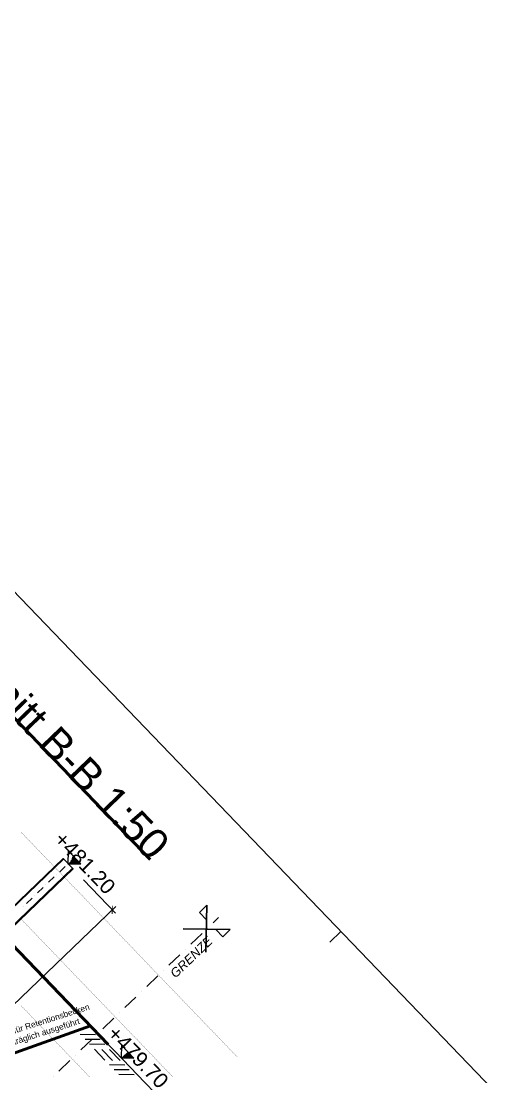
# Model space of a CAD drawing. Header units: metres. Extents: x 2687650.8 to 2687727.1, y 1234407.3 to 1234484.3.
# Drawn here: x 2687692.12 to 2687699.82, y 1234466.7 to 1234484.25 of the extents above; entities that cross this region are included whole.
import ezdxf

# ---------------------------------------------------------------- set-up
doc = ezdxf.new("R2010")
doc.units = ezdxf.units.M
for name, color, linetype in [('PDF_0', 7, 'Continuous'), ('PDF_A__BEMH', 7, 'Continuous'), ('PDF_A__BEML', 7, 'Continuous'), ('PDF_A__RAND', 7, 'Continuous'), ('PDF_E_BETON', 7, 'Continuous'), ('PDF_E_Text', 7, 'Continuous'), ('PDF_Ebene 2', 7, 'Continuous'), ('PDF_Text', 7, 'Continuous')]:
    doc.layers.add(name, color=color, linetype=linetype)
doc.layers.add('PDF__Parzellengrenze', color=7, linetype='Continuous', true_color=0x7f7f7f)
doc.layers.add('PDF_E_Schnitte_1_50', color=7, linetype='Continuous', true_color=0x7f7f7f)
doc.styles.add('PDF Arial', font='arial.ttf')
doc.styles.add('PDF Arial Italic', font='')
doc.styles.get('PDF Arial Italic').set_extended_font_data('Arial', italic=True)

# ---------------------------------------------------------------- blocks, each defined once
blk = doc.blocks.new('A$C1c84ec86')
at = {"layer": 'PDF_0', "transparency": 33554559}
blk.add_hatch(color=256, dxfattribs=at).paths.add_polyline_path([(1815.1, 4200.8), (1816.1, 4201.9), (1806.2, 4211.8), (1805.1, 4210.8)])
at = {"layer": 'PDF__Parzellengrenze', "lineweight": 18}
for points in [[(1931.3, 4307.9), (1914.3, 4307.9), (1914.3, 4324.8), (1969.6, 4269.6), (1914.3, 4324.8), (1914.3, 4307.9)], [(1970.4, 4324.8), (1915.2, 4269.6)], [(1953.7, 4307.9), (1970.4, 4307.9)]]:
    blk.add_lwpolyline(points, close=True, dxfattribs=at)
for points in [[(1942.5, 4311.9), (1942.5, 4324.8)], [(1970.4, 4324.8), (1970.4, 4307.9)], [(1942.5, 4299.2), (1942.5, 4299.2)], [(1942.5, 4261.1), (1942.5, 4286.5)], [(1942.5, 4248.4), (1942.5, 4248.4)], [(1942.5, 4210.3), (1942.5, 4235.7)], [(1942.5, 4197.6), (1942.5, 4197.6)], [(1942.5, 4159.5), (1942.5, 4184.9)], [(1942.5, 4146.8), (1942.5, 4146.8)], [(1942.5, 4108.7), (1942.5, 4134.1)], [(1942.5, 4096), (1942.5, 4096)], [(1942.5, 4057.9), (1942.5, 4083.3)], [(1942.5, 4045.2), (1942.5, 4045.2)], [(1942.5, 4007.1), (1942.5, 4032.5)], [(1942.5, 3994.4), (1942.5, 3994.4)], [(1942.5, 3956.3), (1942.5, 3981.7)], [(1942.5, 3943.6), (1942.5, 3943.6)]]:
    blk.add_lwpolyline(points, dxfattribs=at)
at = {"layer": 'PDF_A__BEMH', "lineweight": 20}
for points in [[(1704.4, 4206.3), (1719.4, 4221.3), (1689.3, 4221.3)], [(1998.6, 4046.3), (2013.4, 4061.3), (1983.6, 4061.3)]]:
    blk.add_lwpolyline(points, close=True, dxfattribs=at)
at = {"layer": 'PDF_A__BEMH', "transparency": 33554559}
for points in [[(1704.4, 4206.3), (1704.4, 4221.3), (1719.4, 4221.3)], [(1998.6, 4046.3), (1998.6, 4061.3), (2013.4, 4061.3)]]:
    blk.add_solid(points, dxfattribs=at)
at = {"layer": 'PDF_A__BEML', "lineweight": 25}
for points in [[(1810.6, 3558.8), (1810.6, 4214.4)], [(1741.4, 4206.3), (1818.7, 4206.3)]]:
    blk.add_lwpolyline(points, dxfattribs=at)
at = {"layer": 'PDF_A__RAND', "lineweight": 25}
for points in [[(6283, 4455), (6300.2, 4455), (0, 4455), (0, 0), (6300.2, 0), (6300.2, 4455), (6300.2, 4430)], [(2100.2, 4430), (2100.2, 4455)]]:
    blk.add_lwpolyline(points, dxfattribs=at)
at = {"layer": 'PDF_E_BETON', "lineweight": 50}
blk.add_lwpolyline([(1720.2, 3792.1), (1810.2, 3792.1), (1924.7, 4046.3)], dxfattribs=at)
at = {"layer": 'PDF_E_Schnitte_1_50', "color": 7, "lineweight": 20}
for points in [[(1704.4, 4212.5), (1704.4, 4221.3)], [(1704.4, 4206.1), (1704.4, 4206.1)], [(1704.4, 4187.1), (1704.4, 4199.8)], [(1704.4, 4180.7), (1704.4, 4180.7)], [(1704.4, 4161.7), (1704.4, 4174.4)], [(1704.4, 4155.3), (1704.4, 4155.3)], [(1704.4, 4136.3), (1704.4, 4149)], [(1704.4, 4129.9), (1704.4, 4129.9)], [(1704.4, 4110.9), (1704.4, 4123.6)], [(1704.4, 4104.5), (1704.4, 4104.5)]]:
    blk.add_lwpolyline(points, dxfattribs=at)
at = {"layer": 'PDF_E_Schnitte_1_50', "color": 160, "lineweight": 25, "true_color": 0x3333ff}
for points in [[(1692.5, 3316.7), (1692.5, 4206.3), (1716.4, 4206.3), (1716.4, 3316.7)], [(1694, 3316.7), (1694, 4206.3)], [(1715, 4206.3), (1715, 3316.7)]]:
    blk.add_lwpolyline(points, dxfattribs=at)
at = {"layer": 'PDF_E_Schnitte_1_50', "color": 7, "lineweight": 50}
blk.add_lwpolyline([(1716.4, 3332.3), (1716.4, 4046.3), (1967.3, 4046.3)], dxfattribs=at)
at = {"layer": 'PDF_E_Schnitte_1_50', "lineweight": 18}
for points in [[(1941.2, 4042.1), (1923.2, 4024.1)], [(1924.7, 4046.3), (1949.9, 4046.3), (1984.8, 4046.3), (2019.8, 4046.3), (2054.9, 4046.3), (2079.9, 4046.3)], [(1952.2, 4042.1), (1934.7, 4024.1)], [(1963.7, 4042.1), (1945.5, 4024.1)], [(1975.1, 4042.1), (2000.5, 4042.1)], [(2011.3, 4042.1), (1993.3, 4024.1)], [(2022.1, 4042.1), (2004.7, 4024.1)], [(2033.7, 4042.1), (2015.5, 4024.1)], [(1957.1, 4024.1), (1982.3, 4024.1)], [(1966, 4033), (1991.4, 4033)]]:
    blk.add_lwpolyline(points, dxfattribs=at)
at = {"layer": 'PDF_E_Text', "lineweight": 50}
blk.add_lwpolyline([(1295.6, 4309.6), (1794.1, 4309.6)], dxfattribs=at)
at = {"layer": 'PDF_Ebene 2', "lineweight": 20}
for points in [[(1612.7, 4186.4), (1612.7, 4186.4)], [(1613.8, 4186.4), (1613.8, 4186.4)], [(1614.6, 4186.4), (1614.6, 4186.4)], [(1615.7, 4186.4), (1615.7, 4186.4)], [(1616.7, 4186.4), (1616.7, 4186.4)], [(1617.6, 4186.4), (1617.6, 4186.4)], [(1618.6, 4186.4), (1618.6, 4186.4)], [(1619.7, 4186.4), (1619.7, 4186.4)], [(1620.8, 4186.4), (1620.8, 4186.4)], [(1621.6, 4186.4), (1621.6, 4186.4)], [(1622.7, 4186.4), (1622.7, 4186.4)], [(1623.7, 4186.4), (1623.7, 4186.4)], [(1624.8, 4186.4), (1624.8, 4186.4)], [(1625.6, 4186.4), (1625.6, 4186.4)], [(1626.7, 4186.4), (1626.7, 4186.4)], [(1627.7, 4186.4), (1627.7, 4186.4)], [(1628.6, 4186.4), (1628.6, 4186.4)], [(1629.7, 4186.4), (1629.7, 4186.4)], [(1630.7, 4186.4), (1630.7, 4186.4)], [(1631.8, 4186.4), (1631.8, 4186.4)], [(1632.6, 4186.4), (1632.6, 4186.4)], [(1633.7, 4186.4), (1633.7, 4186.4)], [(1634.7, 4186.4), (1634.7, 4186.4)], [(1635.8, 4186.4), (1635.8, 4186.4)], [(1636.6, 4186.4), (1636.6, 4186.4)], [(1637.7, 4186.4), (1637.7, 4186.4)], [(1638.8, 4186.4), (1638.8, 4186.4)], [(1639.6, 4186.4), (1639.6, 4186.4)], [(1640.7, 4186.4), (1640.7, 4186.4)], [(1641.7, 4186.4), (1641.7, 4186.4)], [(1642.8, 4186.4), (1642.8, 4186.4)], [(1643.6, 4186.4), (1643.6, 4186.4)], [(1644.7, 4186.4), (1644.7, 4186.4)], [(1645.7, 4186.4), (1645.7, 4186.4)], [(1646.6, 4186.4), (1646.6, 4186.4)], [(1647.6, 4186.4), (1647.6, 4186.4)], [(1648.7, 4186.4), (1648.7, 4186.4)], [(1649.8, 4186.4), (1649.8, 4186.4)], [(1650.6, 4186.4), (1650.6, 4186.4)], [(1651.7, 4186.4), (1651.7, 4186.4)], [(1652.7, 4186.4), (1652.7, 4186.4)], [(1653.8, 4186.4), (1653.8, 4186.4)], [(1654.6, 4186.4), (1654.6, 4186.4)], [(1655.7, 4186.4), (1655.7, 4186.4)], [(1656.7, 4186.4), (1656.7, 4186.4)], [(1657.6, 4186.4), (1657.6, 4186.4)], [(1658.6, 4186.4), (1658.6, 4186.4)], [(1659.7, 4186.4), (1659.7, 4186.4)], [(1660.8, 4186.4), (1660.8, 4186.4)], [(1661.6, 4186.4), (1661.6, 4186.4)], [(1662.7, 4186.4), (1662.7, 4186.4)], [(1663.7, 4186.4), (1663.7, 4186.4)], [(1664.8, 4186.4), (1664.8, 4186.4)], [(1665.6, 4186.4), (1665.6, 4186.4)], [(1666.7, 4186.4), (1666.7, 4186.4)], [(1667.8, 4186.4), (1667.8, 4186.4)], [(1668.6, 4186.4), (1668.6, 4186.4)], [(1669.7, 4186.4), (1669.7, 4186.4)], [(1670.7, 4186.4), (1670.7, 4186.4)], [(1671.8, 4186.4), (1671.8, 4186.4)], [(1672.6, 4186.4), (1672.6, 4186.4)], [(1673.7, 4186.4), (1673.7, 4186.4)], [(1674.7, 4186.4), (1674.7, 4186.4)], [(1675.6, 4186.4), (1675.6, 4186.4)], [(1676.6, 4186.4), (1676.6, 4186.4)], [(1677.7, 4186.4), (1677.7, 4186.4)], [(1678.8, 4186.4), (1678.8, 4186.4)], [(1679.6, 4186.4), (1679.6, 4186.4)], [(1680.7, 4186.4), (1680.7, 4186.4)], [(1681.7, 4186.4), (1681.7, 4186.4)], [(1682.8, 4186.4), (1682.8, 4186.4)], [(1683.6, 4186.4), (1683.6, 4186.4)], [(1684.7, 4186.4), (1684.7, 4186.4)], [(1685.7, 4186.4), (1685.7, 4186.4)], [(1686.6, 4186.4), (1686.6, 4186.4)], [(1687.6, 4186.4), (1687.6, 4186.4)], [(1688.7, 4186.4), (1688.7, 4186.4)], [(1689.8, 4186.4), (1689.8, 4186.4)], [(1690.6, 4186.4), (1690.6, 4186.4)], [(1691.7, 4186.4), (1691.7, 4186.4)], [(1692.7, 4186.4), (1692.7, 4186.4)], [(1693.8, 4186.4), (1693.8, 4186.4)], [(1694.6, 4186.4), (1694.6, 4186.4)], [(1695.7, 4186.4), (1695.7, 4186.4)], [(1696.7, 4186.4), (1696.7, 4186.4)], [(1697.6, 4186.4), (1697.6, 4186.4)], [(1698.7, 4186.4), (1698.7, 4186.4)], [(1699.7, 4186.4), (1699.7, 4186.4)], [(1700.8, 4186.4), (1700.8, 4186.4)], [(1701.6, 4186.4), (1701.6, 4186.4)], [(1702.7, 4186.4), (1702.7, 4186.4)], [(1703.7, 4186.4), (1703.7, 4186.4)], [(1704.8, 4186.4), (1704.8, 4186.4)], [(1705.6, 4186.4), (1705.6, 4186.4)], [(1706.7, 4186.4), (1706.7, 4186.4)], [(1707.8, 4186.4), (1707.8, 4186.4)], [(1708.6, 4186.4), (1708.6, 4186.4)], [(1709.7, 4186.4), (1709.7, 4186.4)], [(1710.7, 4186.4), (1710.7, 4186.4)], [(1711.8, 4186.4), (1711.8, 4186.4)], [(1712.6, 4186.4), (1712.6, 4186.4)], [(1713.7, 4186.4), (1713.7, 4186.4)], [(1714.7, 4186.4), (1714.7, 4186.4)], [(1715.6, 4186.4), (1715.6, 4186.4)], [(1716.6, 4186.4), (1716.6, 4186.4)], [(1717.7, 4186.4), (1717.7, 4186.4)], [(1718.8, 4186.4), (1718.8, 4186.4)], [(1719.6, 4186.4), (1719.6, 4186.4)], [(1720.7, 4186.4), (1720.7, 4186.4)], [(1721.7, 4186.4), (1721.7, 4186.4)], [(1722.8, 4186.4), (1722.8, 4186.4)], [(1723.6, 4186.4), (1723.6, 4186.4)], [(1724.7, 4186.4), (1724.7, 4186.4)], [(1725.7, 4186.4), (1725.7, 4186.4)], [(1726.6, 4186.4), (1726.6, 4186.4)], [(1727.7, 4186.4), (1727.7, 4186.4)], [(1728.7, 4186.4), (1728.7, 4186.4)], [(1729.8, 4186.4), (1729.8, 4186.4)], [(1730.6, 4186.4), (1730.6, 4186.4)], [(1731.7, 4186.4), (1731.7, 4186.4)], [(1732.7, 4186.4), (1732.7, 4186.4)], [(1733.8, 4186.4), (1733.8, 4186.4)], [(1734.6, 4186.4), (1734.6, 4186.4)], [(1735.7, 4186.4), (1735.7, 4186.4)], [(1736.8, 4186.4), (1736.8, 4186.4)], [(1737.6, 4186.4), (1737.6, 4186.4)], [(1738.7, 4186.4), (1738.7, 4186.4)], [(1739.7, 4186.4), (1739.7, 4186.4)], [(1740.8, 4186.4), (1740.8, 4186.4)], [(1741.6, 4186.4), (1741.6, 4186.4)], [(1742.7, 4186.4), (1742.7, 4186.4)], [(1743.7, 4186.4), (1743.7, 4186.4)], [(1744.6, 4186.4), (1744.6, 4186.4)], [(1745.6, 4186.4), (1745.6, 4186.4)], [(1746.7, 4186.4), (1746.7, 4186.4)], [(1747.8, 4186.4), (1747.8, 4186.4)], [(1748.6, 4186.4), (1748.6, 4186.4)], [(1749.7, 4186.4), (1749.7, 4186.4)], [(1750.7, 4186.4), (1750.7, 4186.4)], [(1751.8, 4186.4), (1751.8, 4186.4)], [(1752.6, 4186.4), (1752.6, 4186.4)], [(1753.7, 4186.4), (1753.7, 4186.4)], [(1754.7, 4186.4), (1754.7, 4186.4)], [(1755.6, 4186.4), (1755.6, 4186.4)], [(1756.7, 4186.4), (1756.7, 4186.4)], [(1757.7, 4186.4), (1757.7, 4186.4)], [(1758.8, 4186.4), (1758.8, 4186.4)], [(1759.6, 4186.4), (1759.6, 4186.4)], [(1760.7, 4186.4), (1760.7, 4186.4)], [(1761.7, 4186.4), (1761.7, 4186.4)], [(1762.8, 4186.4), (1762.8, 4186.4)], [(1763.6, 4186.4), (1763.6, 4186.4)], [(1764.7, 4186.4), (1764.7, 4186.4)], [(1765.8, 4186.4), (1765.8, 4186.4)], [(1766.6, 4186.4), (1766.6, 4186.4)], [(1767.7, 4186.4), (1767.7, 4186.4)], [(1768.7, 4186.4), (1768.7, 4186.4)], [(1769.8, 4186.4), (1769.8, 4186.4)], [(1770.6, 4186.4), (1770.6, 4186.4)], [(1771.7, 4186.4), (1771.7, 4186.4)], [(1772.7, 4186.4), (1772.7, 4186.4)], [(1773.6, 4186.4), (1773.6, 4186.4)], [(1774.6, 4186.4), (1774.6, 4186.4)], [(1775.7, 4186.4), (1775.7, 4186.4)], [(1776.8, 4186.4), (1776.8, 4186.4)], [(1777.6, 4186.4), (1777.6, 4186.4)], [(1778.7, 4186.4), (1778.7, 4186.4)], [(1779.7, 4186.4), (1779.7, 4186.4)], [(1780.8, 4186.4), (1780.8, 4186.4)], [(1781.6, 4186.4), (1781.6, 4186.4)], [(1782.7, 4186.4), (1782.7, 4186.4)], [(1783.7, 4186.4), (1783.7, 4186.4)], [(1784.6, 4186.4), (1784.6, 4186.4)], [(1785.7, 4186.4), (1785.7, 4186.4)], [(1786.7, 4186.4), (1786.7, 4186.4)], [(1787.8, 4186.4), (1787.8, 4186.4)], [(1788.6, 4186.4), (1788.6, 4186.4)], [(1789.7, 4186.4), (1789.7, 4186.4)], [(1790.7, 4186.4), (1790.7, 4186.4)], [(1791.8, 4186.4), (1791.8, 4186.4)], [(1792.6, 4186.4), (1792.6, 4186.4)], [(1793.7, 4186.4), (1793.7, 4186.4)], [(1794.8, 4186.4), (1794.8, 4186.4)], [(1795.6, 4186.4), (1795.6, 4186.4)], [(1796.7, 4186.4), (1796.7, 4186.4)], [(1797.7, 4186.4), (1797.7, 4186.4)], [(1798.8, 4186.4), (1798.8, 4186.4)], [(1799.6, 4186.4), (1799.6, 4186.4)], [(1800.7, 4186.4), (1800.7, 4186.4)], [(1801.7, 4186.4), (1801.7, 4186.4)], [(1802.8, 4186.4), (1802.8, 4186.4)], [(1803.6, 4186.4), (1803.6, 4186.4)], [(1804.7, 4186.4), (1804.7, 4186.4)], [(1805.8, 4186.4), (1805.8, 4186.4)], [(1806.6, 4186.4), (1806.6, 4186.4)], [(1807.7, 4186.4), (1807.7, 4186.4)], [(1808.7, 4186.4), (1808.7, 4186.4)], [(1809.8, 4186.4), (1809.8, 4186.4)], [(1810.6, 4186.4), (1810.6, 4186.4)], [(1811.7, 4186.4), (1811.7, 4186.4)], [(1812.7, 4186.4), (1812.7, 4186.4)], [(1813.6, 4186.4), (1813.6, 4186.4)], [(1814.7, 4186.4), (1814.7, 4186.4)], [(1815.7, 4186.4), (1815.7, 4186.4)], [(1816.8, 4186.4), (1816.8, 4186.4)], [(1817.6, 4186.4), (1817.6, 4186.4)], [(1818.7, 4186.4), (1818.7, 4186.4)], [(1819.7, 4186.4), (1819.7, 4186.4)], [(1820.8, 4186.4), (1820.8, 4186.4)], [(1821.6, 4186.4), (1821.6, 4186.4)], [(1822.7, 4186.4), (1822.7, 4186.4)], [(1823.8, 4186.4), (1823.8, 4186.4)], [(1824.6, 4186.4), (1824.6, 4186.4)], [(1825.7, 4186.4), (1825.7, 4186.4)], [(1826.7, 4186.4), (1826.7, 4186.4)], [(1827.8, 4186.4), (1827.8, 4186.4)], [(1828.6, 4186.4), (1828.6, 4186.4)], [(1829.7, 4186.4), (1829.7, 4186.4)], [(1830.7, 4186.4), (1830.7, 4186.4)], [(1831.8, 4186.4), (1831.8, 4186.4)], [(1832.6, 4186.4), (1832.6, 4186.4)], [(1833.7, 4186.4), (1833.7, 4186.4)], [(1834.8, 4186.4), (1834.8, 4186.4)], [(1835.6, 4186.4), (1835.6, 4186.4)], [(1836.7, 4186.4), (1836.7, 4186.4)], [(1837.7, 4186.4), (1837.7, 4186.4)], [(1838.8, 4186.4), (1838.8, 4186.4)], [(1839.6, 4186.4), (1839.6, 4186.4)], [(1840.7, 4186.4), (1840.7, 4186.4)], [(1841.7, 4186.4), (1841.7, 4186.4)], [(1842.6, 4186.4), (1842.6, 4186.4)], [(1843.6, 4186.4), (1843.6, 4186.4)], [(1844.7, 4186.4), (1844.7, 4186.4)], [(1845.8, 4186.4), (1845.8, 4186.4)], [(1846.6, 4186.4), (1846.6, 4186.4)], [(1847.7, 4186.4), (1847.7, 4186.4)], [(1848.7, 4186.4), (1848.7, 4186.4)], [(1849.8, 4186.4), (1849.8, 4186.4)], [(1850.6, 4186.4), (1850.6, 4186.4)], [(1851.7, 4186.4), (1851.7, 4186.4)], [(1852.8, 4186.4), (1852.8, 4186.4)], [(1853.6, 4186.4), (1853.6, 4186.4)], [(1854.7, 4186.4), (1854.7, 4186.4)], [(1855.7, 4186.4), (1855.7, 4186.4)], [(1856.8, 4186.4), (1856.8, 4186.4)], [(1857.6, 4186.4), (1857.6, 4186.4)], [(1858.7, 4186.4), (1858.7, 4186.4)], [(1859.7, 4186.4), (1859.7, 4186.4)], [(1860.8, 4186.4), (1860.8, 4186.4)], [(1861.6, 4186.4), (1861.6, 4186.4)], [(1862.7, 4186.4), (1862.7, 4186.4)], [(1863.8, 4186.4), (1863.8, 4186.4)], [(1864.6, 4186.4), (1864.6, 4186.4)], [(1865.7, 4186.4), (1865.7, 4186.4)], [(1866.7, 4186.4), (1866.7, 4186.4)], [(1867.8, 4186.4), (1867.8, 4186.4)], [(1868.6, 4186.4), (1868.6, 4186.4)], [(1869.7, 4186.4), (1869.7, 4186.4)], [(1870.7, 4186.4), (1870.7, 4186.4)], [(1871.8, 4186.4), (1871.8, 4186.4)], [(1872.6, 4186.4), (1872.6, 4186.4)], [(1873.7, 4186.4), (1873.7, 4186.4)], [(1874.8, 4186.4), (1874.8, 4186.4)], [(1875.6, 4186.4), (1875.6, 4186.4)], [(1876.7, 4186.4), (1876.7, 4186.4)], [(1877.7, 4186.4), (1877.7, 4186.4)], [(1878.8, 4186.4), (1878.8, 4186.4)], [(1879.6, 4186.4), (1879.6, 4186.4)], [(1880.7, 4186.4), (1880.7, 4186.4)], [(1881.7, 4186.4), (1881.7, 4186.4)], [(1882.6, 4186.4), (1882.6, 4186.4)], [(1883.7, 4186.4), (1883.7, 4186.4)], [(1884.7, 4186.4), (1884.7, 4186.4)], [(1885.8, 4186.4), (1885.8, 4186.4)], [(1886.6, 4186.4), (1886.6, 4186.4)], [(1887.7, 4186.4), (1887.7, 4186.4)], [(1888.7, 4186.4), (1888.7, 4186.4)], [(1889.8, 4186.4), (1889.8, 4186.4)], [(1890.6, 4186.4), (1890.6, 4186.4)], [(1891.7, 4186.4), (1891.7, 4186.4)], [(1892.8, 4186.4), (1892.8, 4186.4)], [(1893.6, 4186.4), (1893.6, 4186.4)], [(1894.7, 4186.4), (1894.7, 4186.4)], [(1895.7, 4186.4), (1895.7, 4186.4)], [(1896.8, 4186.4), (1896.8, 4186.4)], [(1897.6, 4186.4), (1897.6, 4186.4)], [(1898.7, 4186.4), (1898.7, 4186.4)], [(1899.7, 4186.4), (1899.7, 4186.4)], [(1900.8, 4186.4), (1900.8, 4186.4)], [(1901.6, 4186.4), (1901.6, 4186.4)], [(1902.7, 4186.4), (1902.7, 4186.4)], [(1903.8, 4186.4), (1903.8, 4186.4)], [(1904.6, 4186.4), (1904.6, 4186.4)], [(1905.7, 4186.4), (1905.7, 4186.4)], [(1906.7, 4186.4), (1906.7, 4186.4)], [(1907.8, 4186.4), (1907.8, 4186.4)], [(1908.6, 4186.4), (1908.6, 4186.4)], [(1909.7, 4186.4), (1909.7, 4186.4)], [(1910.7, 4186.4), (1910.7, 4186.4)], [(1911.6, 4186.4), (1911.6, 4186.4)], [(1912.7, 4186.4), (1912.7, 4186.4)], [(1913.7, 4186.4), (1913.7, 4186.4)], [(1914.8, 4186.4), (1914.8, 4186.4)], [(1915.6, 4186.4), (1915.6, 4186.4)], [(1916.7, 4186.4), (1916.7, 4186.4)], [(1917.7, 4186.4), (1917.7, 4186.4)], [(1918.8, 4186.4), (1918.8, 4186.4)], [(1919.6, 4186.4), (1919.6, 4186.4)], [(1920.7, 4186.4), (1920.7, 4186.4)], [(1921.8, 4186.4), (1921.8, 4186.4)], [(1922.6, 4186.4), (1922.6, 4186.4)], [(1923.7, 4186.4), (1923.7, 4186.4)], [(1924.7, 4186.4), (1924.7, 4186.4)], [(1925.8, 4186.4), (1925.8, 4186.4)], [(1926.6, 4186.4), (1926.6, 4186.4)], [(1927.7, 4186.4), (1927.7, 4186.4)], [(1928.7, 4186.4), (1928.7, 4186.4)], [(1929.8, 4186.4), (1929.8, 4186.4)], [(1930.6, 4186.4), (1930.6, 4186.4)], [(1931.7, 4186.4), (1931.7, 4186.4)], [(1932.8, 4186.4), (1932.8, 4186.4)], [(1933.6, 4186.4), (1933.6, 4186.4)], [(1934.7, 4186.4), (1934.7, 4186.4)], [(1935.7, 4186.4), (1935.7, 4186.4)], [(1936.8, 4186.4), (1936.8, 4186.4)], [(1937.6, 4186.4), (1937.6, 4186.4)], [(1938.7, 4186.4), (1938.7, 4186.4)], [(1939.7, 4186.4), (1939.7, 4186.4)], [(1940.6, 4186.4), (1940.6, 4186.4)], [(1941.7, 4186.4), (1941.7, 4186.4)], [(1942.7, 4186.4), (1942.7, 4186.4)], [(1943.8, 4186.4), (1943.8, 4186.4)], [(1944.6, 4186.4), (1944.6, 4186.4)], [(1945.7, 4186.4), (1945.7, 4186.4)], [(1946.7, 4186.4), (1946.7, 4186.4)], [(1947.8, 4186.4), (1947.8, 4186.4)], [(1948.6, 4186.4), (1948.6, 4186.4)], [(1949.7, 4186.4), (1949.7, 4186.4)], [(1950.8, 4186.4), (1950.8, 4186.4)], [(1951.6, 4186.4), (1951.6, 4186.4)], [(1952.7, 4186.4), (1952.7, 4186.4)], [(1953.7, 4186.4), (1953.7, 4186.4)], [(1954.8, 4186.4), (1954.8, 4186.4)], [(1955.6, 4186.4), (1955.6, 4186.4)], [(1956.7, 4186.4), (1956.7, 4186.4)], [(1957.7, 4186.4), (1957.7, 4186.4)], [(1958.8, 4186.4), (1958.8, 4186.4)], [(1959.6, 4186.4), (1959.6, 4186.4)], [(1960.7, 4186.4), (1960.7, 4186.4)], [(1961.8, 4186.4), (1961.8, 4186.4)], [(1962.6, 4186.4), (1962.6, 4186.4)], [(1963.7, 4186.4), (1963.7, 4186.4)], [(1964.7, 4186.4), (1964.7, 4186.4)], [(1965.8, 4186.4), (1965.8, 4186.4)], [(1966.6, 4186.4), (1966.6, 4186.4)], [(1967.7, 4186.4), (1967.7, 4186.4)], [(1968.7, 4186.4), (1968.7, 4186.4)], [(1969.8, 4186.4), (1969.8, 4186.4)], [(1970.7, 4186.4), (1970.7, 4186.4)], [(1971.7, 4186.4), (1971.7, 4186.4)], [(1972.8, 4186.4), (1972.8, 4186.4)], [(1973.6, 4186.4), (1973.6, 4186.4)], [(1974.7, 4186.4), (1974.7, 4186.4)], [(1975.7, 4186.4), (1975.7, 4186.4)], [(1976.8, 4186.4), (1976.8, 4186.4)], [(1977.6, 4186.4), (1977.6, 4186.4)], [(1978.7, 4186.4), (1978.7, 4186.4)], [(1979.8, 4186.4), (1979.8, 4186.4)], [(1980.6, 4186.4), (1980.6, 4186.4)], [(1981.7, 4186.4), (1981.7, 4186.4)], [(1982.7, 4186.4), (1982.7, 4186.4)], [(1983.8, 4186.4), (1983.8, 4186.4)], [(1984.6, 4186.4), (1984.6, 4186.4)], [(1985.7, 4186.4), (1985.7, 4186.4)], [(1986.7, 4186.4), (1986.7, 4186.4)], [(1987.8, 4186.4), (1987.8, 4186.4)], [(1988.6, 4186.4), (1988.6, 4186.4)], [(1989.7, 4186.4), (1989.7, 4186.4)], [(1990.8, 4186.4), (1990.8, 4186.4)], [(1991.6, 4186.4), (1991.6, 4186.4)], [(1992.7, 4186.4), (1992.7, 4186.4)], [(1993.7, 4186.4), (1993.7, 4186.4)], [(1994.8, 4186.4), (1994.8, 4186.4)], [(1995.6, 4186.4), (1995.6, 4186.4)], [(1996.7, 4186.4), (1996.7, 4186.4)], [(1997.7, 4186.4), (1997.7, 4186.4)], [(1998.8, 4186.4), (1998.8, 4186.4)], [(1999.7, 4186.4), (1999.7, 4186.4)], [(2000.7, 4186.4), (2000.7, 4186.4)], [(2001.8, 4186.4), (2001.8, 4186.4)], [(2002.6, 4186.4), (2002.6, 4186.4)], [(2003.7, 4186.4), (2003.7, 4186.4)], [(2004.7, 4186.4), (2004.7, 4186.4)], [(2005.8, 4186.4), (2005.8, 4186.4)], [(2006.6, 4186.4), (2006.6, 4186.4)], [(2007.7, 4186.4), (2007.7, 4186.4)], [(2008.8, 4186.4), (2008.8, 4186.4)], [(2009.6, 4186.4), (2009.6, 4186.4)], [(2010.7, 4186.4), (2010.7, 4186.4)], [(2011.7, 4186.4), (2011.7, 4186.4)], [(2012.8, 4186.4), (2012.8, 4186.4)], [(2013.6, 4186.4), (2013.6, 4186.4)], [(2014.7, 4186.4), (2014.7, 4186.4)], [(2015.7, 4186.4), (2015.7, 4186.4)], [(2016.8, 4186.4), (2016.8, 4186.4)], [(2017.6, 4186.4), (2017.6, 4186.4)], [(2018.7, 4186.4), (2018.7, 4186.4)], [(2019.8, 4186.4), (2019.8, 4186.4)], [(2020.6, 4186.4), (2020.6, 4186.4)], [(2021.7, 4186.4), (2021.7, 4186.4)], [(2022.7, 4186.4), (2022.7, 4186.4)], [(2023.8, 4186.4), (2023.8, 4186.4)], [(2024.6, 4186.4), (2024.6, 4186.4)], [(2025.7, 4186.4), (2025.7, 4186.4)], [(2026.7, 4186.4), (2026.7, 4186.4)], [(2027.8, 4186.4), (2027.8, 4186.4)], [(2028.6, 4186.4), (2028.6, 4186.4)], [(2029.7, 4186.4), (2029.7, 4186.4)], [(2030.8, 4186.4), (2030.8, 4186.4)], [(2031.6, 4186.4), (2031.6, 4186.4)], [(2032.7, 4186.4), (2032.7, 4186.4)], [(2033.7, 4186.4), (2033.7, 4186.4)], [(2034.8, 4186.4), (2034.8, 4186.4)], [(2035.6, 4186.4), (2035.6, 4186.4)], [(2036.7, 4186.4), (2036.7, 4186.4)], [(2037.8, 4186.4), (2037.8, 4186.4)], [(2038.6, 4186.4), (2038.6, 4186.4)], [(2039.7, 4186.4), (2039.7, 4186.4)], [(2040.7, 4186.4), (2040.7, 4186.4)], [(2041.8, 4186.4), (2041.8, 4186.4)], [(2042.6, 4186.4), (2042.6, 4186.4)], [(2043.7, 4186.4), (2043.7, 4186.4)], [(2044.7, 4186.4), (2044.7, 4186.4)], [(2045.8, 4186.4), (2045.8, 4186.4)], [(2046.6, 4186.4), (2046.6, 4186.4)], [(2047.7, 4186.4), (2047.7, 4186.4)], [(2048.8, 4186.4), (2048.8, 4186.4)], [(2049.6, 4186.4), (2049.6, 4186.4)], [(2050.7, 4186.4), (2050.7, 4186.4)], [(2051.7, 4186.4), (2051.7, 4186.4)], [(2052.8, 4186.4), (2052.8, 4186.4)], [(2053.6, 4186.4), (2053.6, 4186.4)], [(2054.7, 4186.4), (2054.7, 4186.4)], [(2055.7, 4186.4), (2055.7, 4186.4)], [(2056.8, 4186.4), (2056.8, 4186.4)], [(2057.6, 4186.4), (2057.6, 4186.4)], [(2058.7, 4186.4), (2058.7, 4186.4)], [(2059.8, 4186.4), (2059.8, 4186.4)], [(2060.6, 4186.4), (2060.6, 4186.4)], [(2061.7, 4186.4), (2061.7, 4186.4)], [(2062.7, 4186.4), (2062.7, 4186.4)], [(2063.8, 4186.4), (2063.8, 4186.4)], [(2064.6, 4186.4), (2064.6, 4186.4)], [(2065.7, 4186.4), (2065.7, 4186.4)], [(2066.7, 4186.4), (2066.7, 4186.4)], [(2067.8, 4186.4), (2067.8, 4186.4)], [(2068.7, 4186.4), (2068.7, 4186.4)], [(2069.7, 4186.4), (2069.7, 4186.4)], [(2070.8, 4186.4), (2070.8, 4186.4)], [(2071.6, 4186.4), (2071.6, 4186.4)], [(2072.7, 4186.4), (2072.7, 4186.4)], [(2073.7, 4186.4), (2073.7, 4186.4)], [(2074.8, 4186.4), (2074.8, 4186.4)], [(2075.6, 4186.4), (2075.6, 4186.4)], [(2076.7, 4186.4), (2076.7, 4186.4)], [(2077.8, 4186.4), (2077.8, 4186.4)], [(2078.6, 4186.4), (2078.6, 4186.4)], [(2079.7, 4186.4), (2079.7, 4186.4)], [(2080.7, 4186.4), (2080.7, 4186.4)], [(2081.8, 4186.4), (2081.8, 4186.4)], [(2082.6, 4186.4), (2082.6, 4186.4)], [(2083.7, 4186.4), (2083.7, 4186.4)], [(2084.7, 4186.4), (2084.7, 4186.4)], [(2085.8, 4186.4), (2085.8, 4186.4)], [(2086.6, 4186.4), (2086.6, 4186.4)], [(2087.7, 4186.4), (2087.7, 4186.4)], [(2088.8, 4186.4), (2088.8, 4186.4)], [(2089.6, 4186.4), (2089.6, 4186.4)], [(2090.7, 4186.4), (2090.7, 4186.4)], [(2091.7, 4186.4), (2091.7, 4186.4)], [(2092.8, 4186.4), (2092.8, 4186.4)], [(2093.6, 4186.4), (2093.6, 4186.4)], [(2094.7, 4186.4), (2094.7, 4186.4)], [(2095.7, 4186.4), (2095.7, 4186.4)], [(2096.8, 4186.4), (2096.8, 4186.4)], [(2097.7, 4186.4), (2097.7, 4186.4)], [(2098.7, 4186.4), (2098.7, 4186.4)], [(2099.8, 4186.4), (2099.8, 4186.4)], [(2100.6, 4186.4), (2100.6, 4186.4)], [(2101.7, 4186.4), (2101.7, 4186.4)], [(2102.7, 4186.4), (2102.7, 4186.4)], [(2103.8, 4186.4), (2103.8, 4186.4)], [(2104.6, 4186.4), (2104.6, 4186.4)], [(2105.7, 4186.4), (2105.7, 4186.4)], [(2106.8, 4186.4), (2106.8, 4186.4)], [(2107.6, 4186.4), (2107.6, 4186.4)], [(2108.7, 4186.4), (2108.7, 4186.4)], [(2109.7, 4186.4), (2109.7, 4186.4)], [(2110.8, 4186.4), (2110.8, 4186.4)], [(2111.6, 4186.4), (2111.6, 4186.4)], [(2112.7, 4186.4), (2112.7, 4186.4)], [(2113.7, 4186.4), (2113.7, 4186.4)], [(2114.8, 4186.4), (2114.8, 4186.4)], [(2115.6, 4186.4), (2115.6, 4186.4)], [(2116.7, 4186.4), (2116.7, 4186.4)], [(2117.8, 4186.4), (2117.8, 4186.4)], [(2118.6, 4186.4), (2118.6, 4186.4)], [(2119.7, 4186.4), (2119.7, 4186.4)], [(2120.7, 4186.4), (2120.7, 4186.4)], [(2121.8, 4186.4), (2121.8, 4186.4)], [(2122.6, 4186.4), (2122.6, 4186.4)], [(2123.7, 4186.4), (2123.7, 4186.4)], [(2124.7, 4186.4), (2124.7, 4186.4)], [(2125.8, 4186.4), (2125.8, 4186.4)], [(2126.7, 4186.4), (2126.7, 4186.4)], [(2127.7, 4186.4), (2127.7, 4186.4)], [(2128.8, 4186.4), (2128.8, 4186.4)], [(2129.6, 4186.4), (2129.6, 4186.4)], [(2130.7, 4186.4), (2130.7, 4186.4)], [(1717.7, 4086.3), (1717.7, 4086.3)], [(1718.8, 4086.3), (1718.8, 4086.3)], [(1719.6, 4086.3), (1719.6, 4086.3)], [(1720.7, 4086.3), (1720.7, 4086.3)], [(1721.7, 4086.3), (1721.7, 4086.3)], [(1722.8, 4086.3), (1722.8, 4086.3)], [(1723.6, 4086.3), (1723.6, 4086.3)], [(1724.7, 4086.3), (1724.7, 4086.3)], [(1725.7, 4086.3), (1725.7, 4086.3)], [(1726.6, 4086.3), (1726.6, 4086.3)], [(1727.7, 4086.3), (1727.7, 4086.3)], [(1728.7, 4086.3), (1728.7, 4086.3)], [(1729.8, 4086.3), (1729.8, 4086.3)], [(1730.6, 4086.3), (1730.6, 4086.3)], [(1731.7, 4086.3), (1731.7, 4086.3)], [(1732.7, 4086.3), (1732.7, 4086.3)], [(1733.8, 4086.3), (1733.8, 4086.3)], [(1734.6, 4086.3), (1734.6, 4086.3)], [(1735.7, 4086.3), (1735.7, 4086.3)], [(1736.8, 4086.3), (1736.8, 4086.3)], [(1737.6, 4086.3), (1737.6, 4086.3)], [(1738.7, 4086.3), (1738.7, 4086.3)], [(1739.7, 4086.3), (1739.7, 4086.3)], [(1740.8, 4086.3), (1740.8, 4086.3)], [(1741.6, 4086.3), (1741.6, 4086.3)], [(1742.7, 4086.3), (1742.7, 4086.3)], [(1743.7, 4086.3), (1743.7, 4086.3)], [(1744.6, 4086.3), (1744.6, 4086.3)], [(1745.6, 4086.3), (1745.6, 4086.3)], [(1746.7, 4086.3), (1746.7, 4086.3)], [(1747.8, 4086.3), (1747.8, 4086.3)], [(1748.6, 4086.3), (1748.6, 4086.3)], [(1749.7, 4086.3), (1749.7, 4086.3)], [(1750.7, 4086.3), (1750.7, 4086.3)], [(1751.8, 4086.3), (1751.8, 4086.3)], [(1752.6, 4086.3), (1752.6, 4086.3)], [(1753.7, 4086.3), (1753.7, 4086.3)], [(1754.7, 4086.3), (1754.7, 4086.3)], [(1755.6, 4086.3), (1755.6, 4086.3)], [(1756.7, 4086.3), (1756.7, 4086.3)], [(1757.7, 4086.3), (1757.7, 4086.3)], [(1758.8, 4086.3), (1758.8, 4086.3)], [(1759.6, 4086.3), (1759.6, 4086.3)], [(1760.7, 4086.3), (1760.7, 4086.3)], [(1761.7, 4086.3), (1761.7, 4086.3)], [(1762.8, 4086.3), (1762.8, 4086.3)], [(1763.6, 4086.3), (1763.6, 4086.3)], [(1764.7, 4086.3), (1764.7, 4086.3)], [(1765.8, 4086.3), (1765.8, 4086.3)], [(1766.6, 4086.3), (1766.6, 4086.3)], [(1767.7, 4086.3), (1767.7, 4086.3)], [(1768.7, 4086.3), (1768.7, 4086.3)], [(1769.8, 4086.3), (1769.8, 4086.3)], [(1770.6, 4086.3), (1770.6, 4086.3)], [(1771.7, 4086.3), (1771.7, 4086.3)], [(1772.7, 4086.3), (1772.7, 4086.3)], [(1773.6, 4086.3), (1773.6, 4086.3)], [(1774.6, 4086.3), (1774.6, 4086.3)], [(1775.7, 4086.3), (1775.7, 4086.3)], [(1776.8, 4086.3), (1776.8, 4086.3)], [(1777.6, 4086.3), (1777.6, 4086.3)], [(1778.7, 4086.3), (1778.7, 4086.3)], [(1779.7, 4086.3), (1779.7, 4086.3)], [(1780.8, 4086.3), (1780.8, 4086.3)], [(1781.6, 4086.3), (1781.6, 4086.3)], [(1782.7, 4086.3), (1782.7, 4086.3)], [(1783.7, 4086.3), (1783.7, 4086.3)], [(1784.6, 4086.3), (1784.6, 4086.3)], [(1785.7, 4086.3), (1785.7, 4086.3)], [(1786.7, 4086.3), (1786.7, 4086.3)], [(1787.8, 4086.3), (1787.8, 4086.3)], [(1788.6, 4086.3), (1788.6, 4086.3)], [(1789.7, 4086.3), (1789.7, 4086.3)], [(1790.7, 4086.3), (1790.7, 4086.3)], [(1791.8, 4086.3), (1791.8, 4086.3)], [(1792.6, 4086.3), (1792.6, 4086.3)], [(1793.7, 4086.3), (1793.7, 4086.3)], [(1794.8, 4086.3), (1794.8, 4086.3)], [(1795.6, 4086.3), (1795.6, 4086.3)], [(1796.7, 4086.3), (1796.7, 4086.3)], [(1797.7, 4086.3), (1797.7, 4086.3)], [(1798.8, 4086.3), (1798.8, 4086.3)], [(1799.6, 4086.3), (1799.6, 4086.3)], [(1800.7, 4086.3), (1800.7, 4086.3)], [(1801.7, 4086.3), (1801.7, 4086.3)], [(1802.8, 4086.3), (1802.8, 4086.3)], [(1803.6, 4086.3), (1803.6, 4086.3)], [(1804.7, 4086.3), (1804.7, 4086.3)], [(1805.8, 4086.3), (1805.8, 4086.3)], [(1806.6, 4086.3), (1806.6, 4086.3)], [(1807.7, 4086.3), (1807.7, 4086.3)], [(1808.7, 4086.3), (1808.7, 4086.3)], [(1809.8, 4086.3), (1809.8, 4086.3)], [(1810.6, 4086.3), (1810.6, 4086.3)], [(1811.7, 4086.3), (1811.7, 4086.3)], [(1812.7, 4086.3), (1812.7, 4086.3)], [(1813.6, 4086.3), (1813.6, 4086.3)], [(1814.7, 4086.3), (1814.7, 4086.3)], [(1815.7, 4086.3), (1815.7, 4086.3)], [(1816.8, 4086.3), (1816.8, 4086.3)], [(1817.6, 4086.3), (1817.6, 4086.3)], [(1818.7, 4086.3), (1818.7, 4086.3)], [(1819.7, 4086.3), (1819.7, 4086.3)], [(1820.8, 4086.3), (1820.8, 4086.3)], [(1821.6, 4086.3), (1821.6, 4086.3)], [(1822.7, 4086.3), (1822.7, 4086.3)], [(1823.8, 4086.3), (1823.8, 4086.3)], [(1824.6, 4086.3), (1824.6, 4086.3)], [(1825.7, 4086.3), (1825.7, 4086.3)], [(1826.7, 4086.3), (1826.7, 4086.3)], [(1827.8, 4086.3), (1827.8, 4086.3)], [(1828.6, 4086.3), (1828.6, 4086.3)], [(1829.7, 4086.3), (1829.7, 4086.3)], [(1830.7, 4086.3), (1830.7, 4086.3)], [(1831.8, 4086.3), (1831.8, 4086.3)], [(1832.6, 4086.3), (1832.6, 4086.3)], [(1833.7, 4086.3), (1833.7, 4086.3)], [(1834.8, 4086.3), (1834.8, 4086.3)], [(1835.6, 4086.3), (1835.6, 4086.3)], [(1836.7, 4086.3), (1836.7, 4086.3)], [(1837.7, 4086.3), (1837.7, 4086.3)], [(1838.8, 4086.3), (1838.8, 4086.3)], [(1839.6, 4086.3), (1839.6, 4086.3)], [(1840.7, 4086.3), (1840.7, 4086.3)], [(1841.7, 4086.3), (1841.7, 4086.3)], [(1842.6, 4086.3), (1842.6, 4086.3)], [(1843.6, 4086.3), (1843.6, 4086.3)], [(1844.7, 4086.3), (1844.7, 4086.3)], [(1845.8, 4086.3), (1845.8, 4086.3)], [(1846.6, 4086.3), (1846.6, 4086.3)], [(1847.7, 4086.3), (1847.7, 4086.3)], [(1848.7, 4086.3), (1848.7, 4086.3)], [(1849.8, 4086.3), (1849.8, 4086.3)], [(1850.6, 4086.3), (1850.6, 4086.3)], [(1851.7, 4086.3), (1851.7, 4086.3)], [(1852.8, 4086.3), (1852.8, 4086.3)], [(1853.6, 4086.3), (1853.6, 4086.3)], [(1854.7, 4086.3), (1854.7, 4086.3)], [(1855.7, 4086.3), (1855.7, 4086.3)], [(1856.8, 4086.3), (1856.8, 4086.3)], [(1857.6, 4086.3), (1857.6, 4086.3)], [(1858.7, 4086.3), (1858.7, 4086.3)], [(1859.7, 4086.3), (1859.7, 4086.3)], [(1860.8, 4086.3), (1860.8, 4086.3)], [(1861.6, 4086.3), (1861.6, 4086.3)], [(1862.7, 4086.3), (1862.7, 4086.3)], [(1863.8, 4086.3), (1863.8, 4086.3)], [(1864.6, 4086.3), (1864.6, 4086.3)], [(1865.7, 4086.3), (1865.7, 4086.3)], [(1866.7, 4086.3), (1866.7, 4086.3)], [(1867.8, 4086.3), (1867.8, 4086.3)], [(1868.6, 4086.3), (1868.6, 4086.3)], [(1869.7, 4086.3), (1869.7, 4086.3)], [(1870.7, 4086.3), (1870.7, 4086.3)], [(1871.8, 4086.3), (1871.8, 4086.3)], [(1872.6, 4086.3), (1872.6, 4086.3)], [(1873.7, 4086.3), (1873.7, 4086.3)], [(1874.8, 4086.3), (1874.8, 4086.3)], [(1875.6, 4086.3), (1875.6, 4086.3)], [(1876.7, 4086.3), (1876.7, 4086.3)], [(1877.7, 4086.3), (1877.7, 4086.3)], [(1878.8, 4086.3), (1878.8, 4086.3)], [(1879.6, 4086.3), (1879.6, 4086.3)], [(1880.7, 4086.3), (1880.7, 4086.3)], [(1881.7, 4086.3), (1881.7, 4086.3)], [(1882.6, 4086.3), (1882.6, 4086.3)], [(1883.7, 4086.3), (1883.7, 4086.3)], [(1884.7, 4086.3), (1884.7, 4086.3)], [(1885.8, 4086.3), (1885.8, 4086.3)], [(1886.6, 4086.3), (1886.6, 4086.3)], [(1887.7, 4086.3), (1887.7, 4086.3)], [(1888.7, 4086.3), (1888.7, 4086.3)], [(1889.8, 4086.3), (1889.8, 4086.3)], [(1890.6, 4086.3), (1890.6, 4086.3)], [(1891.7, 4086.3), (1891.7, 4086.3)], [(1892.8, 4086.3), (1892.8, 4086.3)], [(1893.6, 4086.3), (1893.6, 4086.3)], [(1894.7, 4086.3), (1894.7, 4086.3)], [(1895.7, 4086.3), (1895.7, 4086.3)], [(1896.8, 4086.3), (1896.8, 4086.3)], [(1897.6, 4086.3), (1897.6, 4086.3)], [(1898.7, 4086.3), (1898.7, 4086.3)], [(1899.7, 4086.3), (1899.7, 4086.3)], [(1900.8, 4086.3), (1900.8, 4086.3)], [(1901.6, 4086.3), (1901.6, 4086.3)], [(1902.7, 4086.3), (1902.7, 4086.3)], [(1903.8, 4086.3), (1903.8, 4086.3)], [(1904.6, 4086.3), (1904.6, 4086.3)], [(1905.7, 4086.3), (1905.7, 4086.3)], [(1906.7, 4086.3), (1906.7, 4086.3)], [(1907.8, 4086.3), (1907.8, 4086.3)], [(1908.6, 4086.3), (1908.6, 4086.3)], [(1909.7, 4086.3), (1909.7, 4086.3)], [(1910.7, 4086.3), (1910.7, 4086.3)], [(1911.6, 4086.3), (1911.6, 4086.3)], [(1912.7, 4086.3), (1912.7, 4086.3)], [(1913.7, 4086.3), (1913.7, 4086.3)], [(1914.8, 4086.3), (1914.8, 4086.3)], [(1915.6, 4086.3), (1915.6, 4086.3)], [(1916.7, 4086.3), (1916.7, 4086.3)], [(1917.7, 4086.3), (1917.7, 4086.3)], [(1918.8, 4086.3), (1918.8, 4086.3)], [(1919.6, 4086.3), (1919.6, 4086.3)], [(1920.7, 4086.3), (1920.7, 4086.3)], [(1921.8, 4086.3), (1921.8, 4086.3)], [(1922.6, 4086.3), (1922.6, 4086.3)], [(1923.7, 4086.3), (1923.7, 4086.3)], [(1924.7, 4086.3), (1924.7, 4086.3)], [(1925.8, 4086.3), (1925.8, 4086.3)], [(1926.6, 4086.3), (1926.6, 4086.3)], [(1927.7, 4086.3), (1927.7, 4086.3)], [(1928.7, 4086.3), (1928.7, 4086.3)], [(1929.8, 4086.3), (1929.8, 4086.3)], [(1930.6, 4086.3), (1930.6, 4086.3)], [(1931.7, 4086.3), (1931.7, 4086.3)], [(1932.8, 4086.3), (1932.8, 4086.3)], [(1933.6, 4086.3), (1933.6, 4086.3)], [(1934.7, 4086.3), (1934.7, 4086.3)], [(1935.7, 4086.3), (1935.7, 4086.3)], [(1936.8, 4086.3), (1936.8, 4086.3)], [(1937.6, 4086.3), (1937.6, 4086.3)], [(1938.7, 4086.3), (1938.7, 4086.3)], [(1939.7, 4086.3), (1939.7, 4086.3)], [(1940.6, 4086.3), (1940.6, 4086.3)], [(1941.7, 4086.3), (1941.7, 4086.3)], [(1942.7, 4086.3), (1942.7, 4086.3)], [(1943.8, 4086.3), (1943.8, 4086.3)], [(1944.6, 4086.3), (1944.6, 4086.3)], [(1945.7, 4086.3), (1945.7, 4086.3)], [(1946.7, 4086.3), (1946.7, 4086.3)], [(1947.8, 4086.3), (1947.8, 4086.3)], [(1948.6, 4086.3), (1948.6, 4086.3)], [(1949.7, 4086.3), (1949.7, 4086.3)], [(1950.8, 4086.3), (1950.8, 4086.3)], [(1951.6, 4086.3), (1951.6, 4086.3)], [(1952.7, 4086.3), (1952.7, 4086.3)], [(1953.7, 4086.3), (1953.7, 4086.3)], [(1954.8, 4086.3), (1954.8, 4086.3)], [(1955.6, 4086.3), (1955.6, 4086.3)], [(1956.7, 4086.3), (1956.7, 4086.3)], [(1957.7, 4086.3), (1957.7, 4086.3)], [(1958.8, 4086.3), (1958.8, 4086.3)], [(1959.6, 4086.3), (1959.6, 4086.3)], [(1960.7, 4086.3), (1960.7, 4086.3)], [(1961.8, 4086.3), (1961.8, 4086.3)], [(1962.6, 4086.3), (1962.6, 4086.3)], [(1963.7, 4086.3), (1963.7, 4086.3)], [(1964.7, 4086.3), (1964.7, 4086.3)], [(1965.8, 4086.3), (1965.8, 4086.3)], [(1966.6, 4086.3), (1966.6, 4086.3)], [(1967.7, 4086.3), (1967.7, 4086.3)], [(1968.7, 4086.3), (1968.7, 4086.3)], [(1969.8, 4086.3), (1969.8, 4086.3)], [(1970.7, 4086.3), (1970.7, 4086.3)], [(1971.7, 4086.3), (1971.7, 4086.3)], [(1972.8, 4086.3), (1972.8, 4086.3)], [(1973.6, 4086.3), (1973.6, 4086.3)], [(1974.7, 4086.3), (1974.7, 4086.3)], [(1975.7, 4086.3), (1975.7, 4086.3)], [(1976.8, 4086.3), (1976.8, 4086.3)], [(1977.6, 4086.3), (1977.6, 4086.3)], [(1978.7, 4086.3), (1978.7, 4086.3)], [(1979.8, 4086.3), (1979.8, 4086.3)], [(1980.6, 4086.3), (1980.6, 4086.3)], [(1981.7, 4086.3), (1981.7, 4086.3)], [(1982.7, 4086.3), (1982.7, 4086.3)], [(1983.8, 4086.3), (1983.8, 4086.3)], [(1984.6, 4086.3), (1984.6, 4086.3)], [(1985.7, 4086.3), (1985.7, 4086.3)], [(1986.7, 4086.3), (1986.7, 4086.3)], [(1987.8, 4086.3), (1987.8, 4086.3)], [(1988.6, 4086.3), (1988.6, 4086.3)], [(1989.7, 4086.3), (1989.7, 4086.3)], [(1990.8, 4086.3), (1990.8, 4086.3)], [(1991.6, 4086.3), (1991.6, 4086.3)], [(1992.7, 4086.3), (1992.7, 4086.3)], [(1993.7, 4086.3), (1993.7, 4086.3)], [(1994.8, 4086.3), (1994.8, 4086.3)], [(1995.6, 4086.3), (1995.6, 4086.3)], [(1996.7, 4086.3), (1996.7, 4086.3)], [(1997.7, 4086.3), (1997.7, 4086.3)], [(1998.8, 4086.3), (1998.8, 4086.3)], [(1999.7, 4086.3), (1999.7, 4086.3)], [(2000.7, 4086.3), (2000.7, 4086.3)], [(2001.8, 4086.3), (2001.8, 4086.3)], [(2002.6, 4086.3), (2002.6, 4086.3)], [(2003.7, 4086.3), (2003.7, 4086.3)], [(2004.7, 4086.3), (2004.7, 4086.3)], [(2005.8, 4086.3), (2005.8, 4086.3)], [(2006.6, 4086.3), (2006.6, 4086.3)], [(2007.7, 4086.3), (2007.7, 4086.3)], [(2008.8, 4086.3), (2008.8, 4086.3)], [(2009.6, 4086.3), (2009.6, 4086.3)], [(2010.7, 4086.3), (2010.7, 4086.3)], [(2011.7, 4086.3), (2011.7, 4086.3)], [(2012.8, 4086.3), (2012.8, 4086.3)], [(2013.6, 4086.3), (2013.6, 4086.3)], [(2014.7, 4086.3), (2014.7, 4086.3)], [(2015.7, 4086.3), (2015.7, 4086.3)], [(2016.8, 4086.3), (2016.8, 4086.3)], [(2017.6, 4086.3), (2017.6, 4086.3)], [(2018.7, 4086.3), (2018.7, 4086.3)], [(2019.8, 4086.3), (2019.8, 4086.3)], [(2020.6, 4086.3), (2020.6, 4086.3)], [(2021.7, 4086.3), (2021.7, 4086.3)], [(2022.7, 4086.3), (2022.7, 4086.3)], [(2023.8, 4086.3), (2023.8, 4086.3)], [(2024.6, 4086.3), (2024.6, 4086.3)], [(2025.7, 4086.3), (2025.7, 4086.3)], [(2026.7, 4086.3), (2026.7, 4086.3)], [(2027.8, 4086.3), (2027.8, 4086.3)], [(2028.6, 4086.3), (2028.6, 4086.3)], [(2029.7, 4086.3), (2029.7, 4086.3)], [(2030.8, 4086.3), (2030.8, 4086.3)], [(2031.6, 4086.3), (2031.6, 4086.3)], [(2032.7, 4086.3), (2032.7, 4086.3)], [(2033.7, 4086.3), (2033.7, 4086.3)], [(2034.8, 4086.3), (2034.8, 4086.3)], [(2035.6, 4086.3), (2035.6, 4086.3)], [(2036.7, 4086.3), (2036.7, 4086.3)], [(2037.8, 4086.3), (2037.8, 4086.3)], [(2038.6, 4086.3), (2038.6, 4086.3)], [(2039.7, 4086.3), (2039.7, 4086.3)], [(2040.7, 4086.3), (2040.7, 4086.3)], [(2041.8, 4086.3), (2041.8, 4086.3)], [(2042.6, 4086.3), (2042.6, 4086.3)], [(2043.7, 4086.3), (2043.7, 4086.3)], [(2044.7, 4086.3), (2044.7, 4086.3)], [(2045.8, 4086.3), (2045.8, 4086.3)], [(2046.6, 4086.3), (2046.6, 4086.3)], [(2047.7, 4086.3), (2047.7, 4086.3)], [(2048.8, 4086.3), (2048.8, 4086.3)], [(2049.6, 4086.3), (2049.6, 4086.3)], [(2050.7, 4086.3), (2050.7, 4086.3)], [(2051.7, 4086.3), (2051.7, 4086.3)], [(2052.8, 4086.3), (2052.8, 4086.3)], [(2053.6, 4086.3), (2053.6, 4086.3)], [(2054.7, 4086.3), (2054.7, 4086.3)], [(2055.7, 4086.3), (2055.7, 4086.3)], [(2056.8, 4086.3), (2056.8, 4086.3)], [(2057.6, 4086.3), (2057.6, 4086.3)], [(2058.7, 4086.3), (2058.7, 4086.3)], [(2059.8, 4086.3), (2059.8, 4086.3)], [(2060.6, 4086.3), (2060.6, 4086.3)], [(2061.7, 4086.3), (2061.7, 4086.3)], [(2062.7, 4086.3), (2062.7, 4086.3)], [(2063.8, 4086.3), (2063.8, 4086.3)], [(2064.6, 4086.3), (2064.6, 4086.3)], [(2065.7, 4086.3), (2065.7, 4086.3)], [(2066.7, 4086.3), (2066.7, 4086.3)], [(2067.8, 4086.3), (2067.8, 4086.3)], [(2068.7, 4086.3), (2068.7, 4086.3)], [(2069.7, 4086.3), (2069.7, 4086.3)], [(2070.8, 4086.3), (2070.8, 4086.3)], [(2071.6, 4086.3), (2071.6, 4086.3)], [(2072.7, 4086.3), (2072.7, 4086.3)], [(2073.7, 4086.3), (2073.7, 4086.3)], [(2074.8, 4086.3), (2074.8, 4086.3)], [(2075.6, 4086.3), (2075.6, 4086.3)], [(2076.7, 4086.3), (2076.7, 4086.3)], [(2077.8, 4086.3), (2077.8, 4086.3)], [(2078.6, 4086.3), (2078.6, 4086.3)], [(2079.7, 4086.3), (2079.7, 4086.3)], [(2080.7, 4086.3), (2080.7, 4086.3)], [(1820.8, 3986.4), (1820.8, 3986.4)], [(1821.6, 3986.4), (1821.6, 3986.4)], [(1822.7, 3986.4), (1822.7, 3986.4)], [(1823.8, 3986.4), (1823.8, 3986.4)], [(1824.6, 3986.4), (1824.6, 3986.4)], [(1825.7, 3986.4), (1825.7, 3986.4)], [(1826.7, 3986.4), (1826.7, 3986.4)], [(1827.8, 3986.4), (1827.8, 3986.4)], [(1828.6, 3986.4), (1828.6, 3986.4)], [(1829.7, 3986.4), (1829.7, 3986.4)], [(1830.7, 3986.4), (1830.7, 3986.4)], [(1831.8, 3986.4), (1831.8, 3986.4)], [(1832.6, 3986.4), (1832.6, 3986.4)], [(1833.7, 3986.4), (1833.7, 3986.4)], [(1834.8, 3986.4), (1834.8, 3986.4)], [(1835.6, 3986.4), (1835.6, 3986.4)], [(1836.7, 3986.4), (1836.7, 3986.4)], [(1837.7, 3986.4), (1837.7, 3986.4)], [(1838.8, 3986.4), (1838.8, 3986.4)], [(1839.6, 3986.4), (1839.6, 3986.4)], [(1840.7, 3986.4), (1840.7, 3986.4)], [(1841.7, 3986.4), (1841.7, 3986.4)], [(1842.6, 3986.4), (1842.6, 3986.4)], [(1843.6, 3986.4), (1843.6, 3986.4)], [(1844.7, 3986.4), (1844.7, 3986.4)], [(1845.8, 3986.4), (1845.8, 3986.4)], [(1846.6, 3986.4), (1846.6, 3986.4)], [(1847.7, 3986.4), (1847.7, 3986.4)], [(1848.7, 3986.4), (1848.7, 3986.4)], [(1849.8, 3986.4), (1849.8, 3986.4)], [(1850.6, 3986.4), (1850.6, 3986.4)], [(1851.7, 3986.4), (1851.7, 3986.4)], [(1852.8, 3986.4), (1852.8, 3986.4)], [(1853.6, 3986.4), (1853.6, 3986.4)], [(1854.7, 3986.4), (1854.7, 3986.4)], [(1855.7, 3986.4), (1855.7, 3986.4)], [(1856.8, 3986.4), (1856.8, 3986.4)], [(1857.6, 3986.4), (1857.6, 3986.4)], [(1858.7, 3986.4), (1858.7, 3986.4)], [(1859.7, 3986.4), (1859.7, 3986.4)], [(1860.8, 3986.4), (1860.8, 3986.4)], [(1861.6, 3986.4), (1861.6, 3986.4)], [(1862.7, 3986.4), (1862.7, 3986.4)], [(1863.8, 3986.4), (1863.8, 3986.4)], [(1864.6, 3986.4), (1864.6, 3986.4)], [(1865.7, 3986.4), (1865.7, 3986.4)], [(1866.7, 3986.4), (1866.7, 3986.4)], [(1867.8, 3986.4), (1867.8, 3986.4)], [(1868.6, 3986.4), (1868.6, 3986.4)], [(1869.7, 3986.4), (1869.7, 3986.4)], [(1870.7, 3986.4), (1870.7, 3986.4)], [(1871.8, 3986.4), (1871.8, 3986.4)], [(1872.6, 3986.4), (1872.6, 3986.4)], [(1873.7, 3986.4), (1873.7, 3986.4)], [(1874.8, 3986.4), (1874.8, 3986.4)], [(1875.6, 3986.4), (1875.6, 3986.4)], [(1876.7, 3986.4), (1876.7, 3986.4)], [(1877.7, 3986.4), (1877.7, 3986.4)], [(1878.8, 3986.4), (1878.8, 3986.4)], [(1879.6, 3986.4), (1879.6, 3986.4)], [(1880.7, 3986.4), (1880.7, 3986.4)], [(1881.7, 3986.4), (1881.7, 3986.4)], [(1882.6, 3986.4), (1882.6, 3986.4)], [(1883.7, 3986.4), (1883.7, 3986.4)], [(1884.7, 3986.4), (1884.7, 3986.4)], [(1885.8, 3986.4), (1885.8, 3986.4)], [(1886.6, 3986.4), (1886.6, 3986.4)], [(1887.7, 3986.4), (1887.7, 3986.4)], [(1888.7, 3986.4), (1888.7, 3986.4)], [(1889.8, 3986.4), (1889.8, 3986.4)], [(1890.6, 3986.4), (1890.6, 3986.4)], [(1891.7, 3986.4), (1891.7, 3986.4)], [(1892.8, 3986.4), (1892.8, 3986.4)], [(1893.6, 3986.4), (1893.6, 3986.4)], [(1894.7, 3986.4), (1894.7, 3986.4)], [(1895.7, 3986.4), (1895.7, 3986.4)], [(1896.8, 3986.4), (1896.8, 3986.4)], [(1897.6, 3986.4), (1897.6, 3986.4)], [(1898.7, 3986.4), (1898.7, 3986.4)], [(1899.7, 3986.4), (1899.7, 3986.4)], [(1900.8, 3986.4), (1900.8, 3986.4)], [(1901.6, 3986.4), (1901.6, 3986.4)], [(1902.7, 3986.4), (1902.7, 3986.4)], [(1903.8, 3986.4), (1903.8, 3986.4)], [(1904.6, 3986.4), (1904.6, 3986.4)], [(1905.7, 3986.4), (1905.7, 3986.4)], [(1906.7, 3986.4), (1906.7, 3986.4)], [(1907.8, 3986.4), (1907.8, 3986.4)], [(1908.6, 3986.4), (1908.6, 3986.4)], [(1909.7, 3986.4), (1909.7, 3986.4)], [(1910.7, 3986.4), (1910.7, 3986.4)], [(1911.6, 3986.4), (1911.6, 3986.4)], [(1912.7, 3986.4), (1912.7, 3986.4)], [(1913.7, 3986.4), (1913.7, 3986.4)], [(1914.8, 3986.4), (1914.8, 3986.4)], [(1915.6, 3986.4), (1915.6, 3986.4)], [(1916.7, 3986.4), (1916.7, 3986.4)], [(1917.7, 3986.4), (1917.7, 3986.4)], [(1918.8, 3986.4), (1918.8, 3986.4)], [(1919.6, 3986.4), (1919.6, 3986.4)], [(1920.7, 3986.4), (1920.7, 3986.4)], [(1921.8, 3986.4), (1921.8, 3986.4)], [(1922.6, 3986.4), (1922.6, 3986.4)], [(1923.7, 3986.4), (1923.7, 3986.4)], [(1924.7, 3986.4), (1924.7, 3986.4)], [(1925.8, 3986.4), (1925.8, 3986.4)], [(1926.6, 3986.4), (1926.6, 3986.4)], [(1927.7, 3986.4), (1927.7, 3986.4)], [(1928.7, 3986.4), (1928.7, 3986.4)], [(1929.8, 3986.4), (1929.8, 3986.4)], [(1930.6, 3986.4), (1930.6, 3986.4)], [(1931.7, 3986.4), (1931.7, 3986.4)], [(1932.8, 3986.4), (1932.8, 3986.4)], [(1933.6, 3986.4), (1933.6, 3986.4)], [(1934.7, 3986.4), (1934.7, 3986.4)], [(1935.7, 3986.4), (1935.7, 3986.4)], [(1936.8, 3986.4), (1936.8, 3986.4)], [(1937.6, 3986.4), (1937.6, 3986.4)], [(1938.7, 3986.4), (1938.7, 3986.4)], [(1939.7, 3986.4), (1939.7, 3986.4)], [(1940.6, 3986.4), (1940.6, 3986.4)], [(1941.7, 3986.4), (1941.7, 3986.4)], [(1942.7, 3986.4), (1942.7, 3986.4)], [(1943.8, 3986.4), (1943.8, 3986.4)], [(1944.6, 3986.4), (1944.6, 3986.4)], [(1945.7, 3986.4), (1945.7, 3986.4)], [(1946.7, 3986.4), (1946.7, 3986.4)], [(1947.8, 3986.4), (1947.8, 3986.4)], [(1948.6, 3986.4), (1948.6, 3986.4)], [(1949.7, 3986.4), (1949.7, 3986.4)], [(1950.8, 3986.4), (1950.8, 3986.4)], [(1951.6, 3986.4), (1951.6, 3986.4)], [(1952.7, 3986.4), (1952.7, 3986.4)], [(1953.7, 3986.4), (1953.7, 3986.4)], [(1954.8, 3986.4), (1954.8, 3986.4)], [(1955.6, 3986.4), (1955.6, 3986.4)], [(1956.7, 3986.4), (1956.7, 3986.4)], [(1957.7, 3986.4), (1957.7, 3986.4)], [(1958.8, 3986.4), (1958.8, 3986.4)], [(1959.6, 3986.4), (1959.6, 3986.4)], [(1960.7, 3986.4), (1960.7, 3986.4)], [(1961.8, 3986.4), (1961.8, 3986.4)], [(1962.6, 3986.4), (1962.6, 3986.4)], [(1963.7, 3986.4), (1963.7, 3986.4)], [(1964.7, 3986.4), (1964.7, 3986.4)], [(1965.8, 3986.4), (1965.8, 3986.4)], [(1966.6, 3986.4), (1966.6, 3986.4)], [(1967.7, 3986.4), (1967.7, 3986.4)], [(1968.7, 3986.4), (1968.7, 3986.4)], [(1969.8, 3986.4), (1969.8, 3986.4)], [(1970.7, 3986.4), (1970.7, 3986.4)], [(1971.7, 3986.4), (1971.7, 3986.4)], [(1972.8, 3986.4), (1972.8, 3986.4)], [(1973.6, 3986.4), (1973.6, 3986.4)], [(1974.7, 3986.4), (1974.7, 3986.4)], [(1975.7, 3986.4), (1975.7, 3986.4)], [(1976.8, 3986.4), (1976.8, 3986.4)], [(1977.6, 3986.4), (1977.6, 3986.4)], [(1978.7, 3986.4), (1978.7, 3986.4)], [(1979.8, 3986.4), (1979.8, 3986.4)], [(1980.6, 3986.4), (1980.6, 3986.4)], [(1981.7, 3986.4), (1981.7, 3986.4)], [(1982.7, 3986.4), (1982.7, 3986.4)], [(1983.8, 3986.4), (1983.8, 3986.4)], [(1984.6, 3986.4), (1984.6, 3986.4)]]:
    blk.add_lwpolyline(points, dxfattribs=at)
at = {"layer": 'PDF_Text', "attachment_point": 7, "style": 'PDF Arial'}
for s, insert, char_height in [('Schnitt B-B 1:50', (1292.9, 4306), 50), ('+481.20', (1659.3, 4214.6), 25), ('+479.70', (1953.3, 4054.6), 25)]:
    blk.add_mtext(s, dxfattribs=dict(at, insert=insert, char_height=char_height))
at = {"layer": 'PDF_Text', "color": 8, "true_color": 0x7f7f7f, "insert": (1966.2, 4202.7), "char_height": 15, "attachment_point": 7, "rotation": 90, "style": 'PDF Arial Italic'}
blk.add_mtext('GRENZE', dxfattribs=at)
at = {"layer": 'PDF_Text', "char_height": 10.001, "attachment_point": 7, "style": 'PDF Arial'}
for s, insert, rotation in [('Aushub für Retentionsbecken', (1824.1, 3900.4), 63.9402), ('nachträglich ausgeführt', (1849.3, 3904.9), 63.9351)]:
    blk.add_mtext(s, dxfattribs=dict(at, insert=insert, rotation=rotation))

msp = doc.modelspace()

# ---------------------------------------------------------------- block references
at = {"xscale": 0.01, "yscale": 0.01, "zscale": 0.01, "rotation": 313.8734409291175}
msp.add_blockref('A$C1c84ec86', (2687650.768, 1234453.378), dxfattribs=at)

doc.saveas('drawing.dxf')
